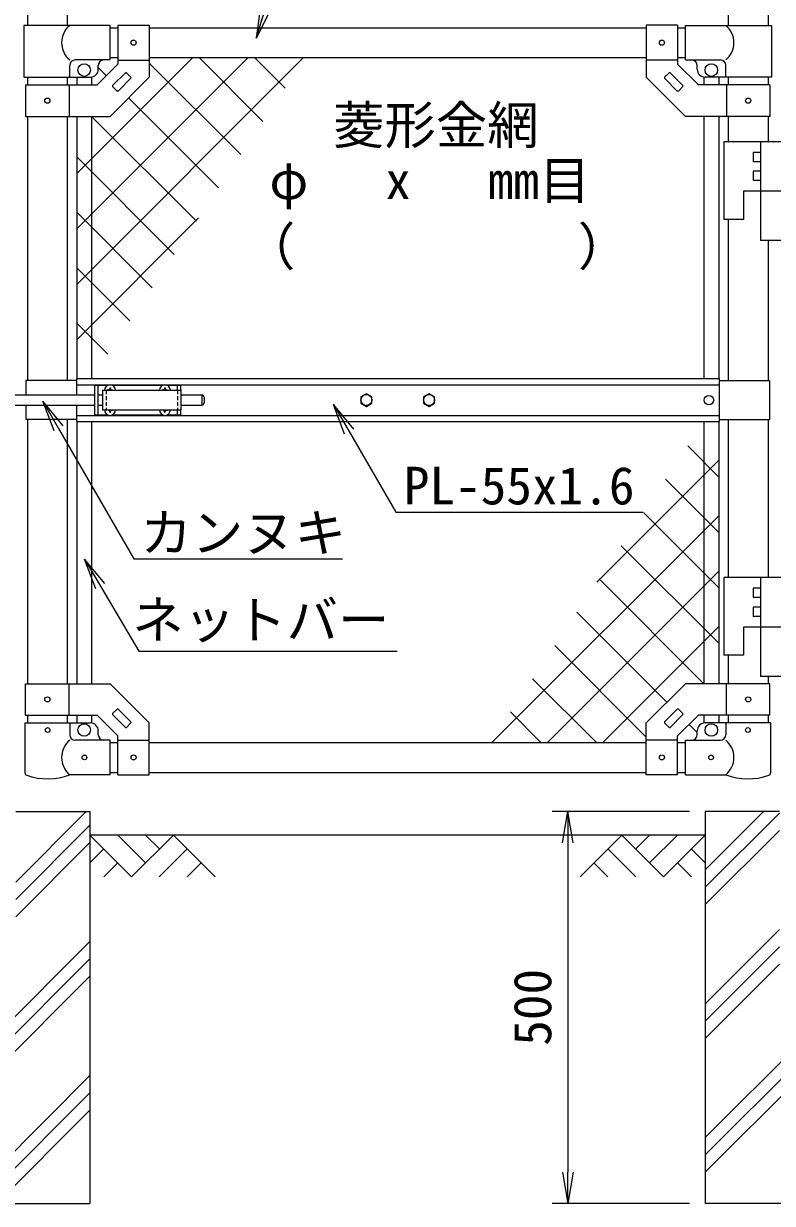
# Model space of a CAD drawing. Units: millimetres, scale not verified. Extents: x -4200 to 4200, y -2970 to 2970.
# Drawn here: x -2539 to -1584, y -789 to 717 of the extents above; entities that cross this region are included whole.
import ezdxf
from ezdxf.enums import TextEntityAlignment as Align

# ---------------------------------------------------------------- set-up
doc = ezdxf.new("R2010")
doc.units = ezdxf.units.MM
doc.header["$LTSCALE"] = 20
doc.linetypes.add('USER2', pattern=[0.375, 0.25, -0.125])
for name, color, linetype, lineweight in [('0-0_D-STR-TXT', 7, 'Continuous', 9), ('0-4_D-STR1', 1, 'Continuous', 18), ('0-5_D-STR3', 3, 'Continuous', 13), ('0-6_D-STR-DIM', 7, 'Continuous', 9), ('0-7_0', 7, 'Continuous', 9), ('0-8_D-STR4', 7, 'Continuous', 9), ('0-9_D-BGD', 7, 'Continuous', 9), ('0-A_D-DCR-HCH', 7, 'Continuous', 9), ('0-B_D-STR2', 7, 'Continuous', 9)]:
    doc.layers.add(name, color=color, linetype=linetype, lineweight=lineweight)
doc.styles.add('ＭＳ ゴシック', font='')
doc.styles.get('ＭＳ ゴシック').set_extended_font_data('MS Gothic')

# ---------------------------------------------------------------- blocks, each defined once
blk = doc.blocks.new('_Open')
at = {"layer": '0-7_0'}
blk.add_line((-20, 3.33), (0, 0), dxfattribs=at)
blk.add_lwpolyline([(-20, -3.33), (0, 0), (-20, 0)], dxfattribs=at)
blk = doc.blocks.new('MLeader2')
at = {"layer": '0-0_D-STR-TXT'}
blk.add_line((-2500.06, 196.9), (-2514.28, 234.88), dxfattribs=at)
for points in [[(-2488.51, 203.57), (-2514.28, 234.88), (-2494.28, 200.24)], [(-2494.28, 200.24), (-2398.25, 33.9), (-2139.46, 33.9), (-2132.26, 33.9)]]:
    blk.add_lwpolyline(points, dxfattribs=at)
blk = doc.blocks.new('MLeader3')
at = {"layer": '0-0_D-STR-TXT'}
blk.add_line((-2129.32, 192.73), (-2143.55, 230.7), dxfattribs=at)
for points in [[(-2117.77, 199.4), (-2143.55, 230.7), (-2123.55, 196.06)], [(-2123.55, 196.06), (-2064.16, 93.2), (-1756.23, 93.2), (-1749.03, 93.2)]]:
    blk.add_lwpolyline(points, dxfattribs=at)
blk = doc.blocks.new('MLeader4')
at = {"layer": '0-0_D-STR-TXT'}
blk.add_line((-2446.63, -4.58), (-2461.3, 33.22), dxfattribs=at)
for points in [[(-2435.16, 2.22), (-2461.3, 33.22), (-2440.9, -1.18)], [(-2440.9, -1.18), (-2391.74, -84.08), (-2069.63, -84.08), (-2062.43, -84.08)]]:
    blk.add_lwpolyline(points, dxfattribs=at)

msp = doc.modelspace()

# ---------------------------------------------------------------- linework, layer by layer
at = {"layer": '0-0_D-STR-TXT'}
msp.add_lwpolyline([(-1684.26, 847.04), (-2196.32, 847.04), (-2241.68, 700.08)], dxfattribs=at)
at = {"layer": '0-4_D-STR1'}
for p, q in [((-2534.07, 1150.37), (-2534.07, 714.37)), ((-2483.27, 1150.37), (-2483.27, 714.37)), ((-1639.87, 1150.37), (-1639.87, 714.37)), ((-1589.07, 1150.37), (-1589.07, 714.37)), ((-2428.67, 711.37), (-2418.67, 711.37)), ((-2378.67, 711.37), (-1744.47, 711.37)), ((-1704.47, 711.37), (-1694.47, 711.37)), ((-2428.67, 673.37), (-2418.67, 673.37)), ((-2378.67, 673.37), (-1744.47, 673.37)), ((-1704.47, 673.37), (-1694.47, 673.37)), ((-2534.07, 648.37), (-2534.07, 638.37)), ((-2483.27, 648.37), (-2483.27, 638.37)), ((-1639.87, 648.37), (-1639.87, 638.37)), ((-1589.07, 648.37), (-1589.07, 638.37)), ((-2534.07, 598.37), (-2534.07, 261.37)), ((-2483.27, 598.37), (-2483.27, 261.37)), ((-1639.87, 598.37), (-1639.87, 565.87)), ((-1589.07, 598.37), (-1589.07, 565.87)), ((-1639.87, 466.87), (-1639.87, 261.37)), ((-1589.07, 439.87), (-1589.07, 261.37)), ((-2534.07, 211.37), (-2534.07, -125.63)), ((-2483.27, 211.37), (-2483.27, -125.63)), ((-1639.87, 211.37), (-1639.87, 9.77)), ((-1589.07, 211.37), (-1589.07, 9.77)), ((-1639.87, -89.23), (-1639.87, -125.63)), ((-1589.07, -116.23), (-1589.07, -125.63)), ((-2534.07, -165.63), (-2534.07, -175.63)), ((-2483.27, -165.63), (-2483.27, -175.63)), ((-1639.87, -165.63), (-1639.87, -175.63)), ((-1589.07, -165.63), (-1589.07, -175.63)), ((-2428.67, -200.63), (-2418.67, -200.63)), ((-2378.67, -200.63), (-1744.47, -200.63)), ((-1704.47, -200.63), (-1694.47, -200.63)), ((-2428.67, -238.63), (-2418.67, -238.63)), ((-2378.67, -238.63), (-1744.47, -238.63)), ((-1704.47, -238.63), (-1694.47, -238.63))]:
    msp.add_line(p, q, dxfattribs=at)
at = {"layer": '0-5_D-STR3'}
for p, q in [((-2428.67, 714.37), (-2538.62, 714.37)), ((-2538.62, 714.37), (-2538.62, 648.37)), ((-2428.67, 670.37), (-2428.67, 714.37)), ((-2418.67, 714.62), (-2418.67, 664.94)), ((-2418.67, 714.62), (-2378.67, 714.62)), ((-2378.67, 714.62), (-2378.67, 648.37)), ((-1744.47, 714.62), (-1744.47, 648.37)), ((-1704.47, 714.62), (-1744.47, 714.62)), ((-1704.47, 714.62), (-1704.47, 664.94)), ((-1694.47, 714.37), (-1584.52, 714.37)), ((-1694.47, 670.37), (-1694.47, 714.37)), ((-1584.52, 714.37), (-1584.52, 648.37)), ((-2480.12, 648.37), (-2480.12, 663.37)), ((-2428.67, 670.37), (-2473.12, 670.37)), ((-2445.24, 638.37), (-2418.67, 664.94)), ((-2443.67, 658.37), (-2443.67, 663.37)), ((-2418.67, 670.12), (-2378.67, 670.12)), ((-1704.47, 670.12), (-1744.47, 670.12)), ((-1677.9, 638.37), (-1704.47, 664.94)), ((-1694.47, 670.37), (-1650.02, 670.37)), ((-1679.47, 658.37), (-1679.47, 663.37)), ((-1643.02, 648.37), (-1643.02, 663.37)), ((-2538.62, 648.37), (-2453.67, 648.37)), ((-2471.17, 648.37), (-2471.17, 638.37)), ((-2452.17, 648.37), (-2452.17, 638.37)), ((-2425.34, 637.77), (-2409.08, 654.03)), ((-2407.66, 654.03), (-2402, 648.38)), ((-1715.48, 654.03), (-1721.14, 648.38)), ((-1697.8, 637.77), (-1714.07, 654.03)), ((-1670.97, 648.37), (-1670.97, 638.37)), ((-1584.52, 648.37), (-1669.47, 648.37)), ((-1651.97, 648.37), (-1651.97, 638.37)), ((-2536.37, 638.37), (-2445.24, 638.37)), ((-2536.37, 638.37), (-2536.37, 598.37)), ((-2480.97, 638.37), (-2480.97, 598.37)), ((-2425.34, 636.36), (-2419.68, 630.7)), ((-2418.27, 630.7), (-2402, 646.96)), ((-1704.88, 630.7), (-1721.14, 646.96)), ((-1697.8, 636.36), (-1703.46, 630.7)), ((-1586.77, 638.37), (-1677.9, 638.37)), ((-1642.17, 638.37), (-1642.17, 598.37)), ((-1586.77, 638.37), (-1586.77, 598.37)), ((-2471.17, 598.37), (-2471.17, 263.87)), ((-2452.17, 598.37), (-2452.17, 263.87)), ((-1670.97, 598.37), (-1670.97, 263.87)), ((-1651.97, 598.37), (-1651.97, 263.87)), ((-1564.57, 565.87), (-1645.57, 565.87)), ((-1645.57, 565.87), (-1645.57, 466.87)), ((-1598.57, 565.87), (-1598.57, 439.87)), ((-1608.07, 552.37), (-1608.07, 540.37)), ((-1598.57, 552.37), (-1608.07, 552.37)), ((-1598.57, 540.37), (-1608.07, 540.37)), ((-1608.07, 528.37), (-1608.07, 516.37)), ((-1598.57, 528.37), (-1608.07, 528.37)), ((-1598.57, 516.37), (-1608.07, 516.37)), ((-1542.57, 502.87), (-1620.57, 502.87)), ((-1620.57, 502.87), (-1620.57, 466.87)), ((-1620.57, 466.87), (-1645.57, 466.87)), ((-1507.57, 439.87), (-1598.57, 439.87)), ((-2536.17, 261.37), (-2536.17, 242.87)), ((-2471.57, 261.37), (-2536.17, 261.37)), ((-2471.57, 263.87), (-1651.57, 263.87)), ((-2471.57, 263.87), (-2471.57, 242.87)), ((-1651.57, 263.87), (-1651.57, 208.87)), ((-1651.57, 261.37), (-1587.47, 261.37)), ((-1587.47, 261.37), (-1587.47, 211.37)), ((-2577.02, 242.87), (-2448.67, 242.87)), ((-2471.57, 255.87), (-1651.57, 255.87)), ((-2448.67, 255.37), (-2448.67, 217.37)), ((-2448.67, 255.37), (-2431.27, 255.37)), ((-2444.17, 255.37), (-2444.17, 217.37)), ((-2444.17, 242.87), (-2438.17, 242.87)), ((-2438.17, 248.87), (-2438.17, 223.87)), ((-2438.17, 248.87), (-2338.17, 248.87)), ((-2430.53, 249.29), (-2431.82, 249.26)), ((-2431.82, 249.26), (-2431.82, 248.87)), ((-2429.07, 252.02), (-2429.09, 250.72)), ((-2429.07, 252.02), (-2428.28, 252.02)), ((-2428.28, 252.02), (-2428.25, 250.72)), ((-2426.07, 255.37), (-2361.27, 255.37)), ((-2360.53, 249.29), (-2361.82, 249.26)), ((-2361.82, 249.26), (-2361.82, 248.87)), ((-2359.07, 252.02), (-2359.09, 250.72)), ((-2359.07, 252.02), (-2358.28, 252.02)), ((-2358.28, 252.02), (-2358.25, 250.72)), ((-2356.82, 249.29), (-2355.52, 249.26)), ((-2356.07, 255.37), (-2338.67, 255.37)), ((-2355.52, 249.26), (-2355.52, 248.87)), ((-2343.17, 255.37), (-2343.17, 248.87)), ((-2338.67, 255.37), (-2338.67, 248.87)), ((-2338.17, 248.87), (-2338.17, 223.87)), ((-2338.17, 242.87), (-2311.67, 242.87)), ((-2311.67, 242.87), (-2311.67, 229.87)), ((-2577.02, 229.87), (-2448.67, 229.87)), ((-2536.17, 229.87), (-2536.17, 211.37)), ((-2471.57, 229.87), (-2471.57, 208.87)), ((-2444.17, 229.87), (-2438.17, 229.87)), ((-2338.17, 229.87), (-2311.67, 229.87)), ((-2308.67, 239.87), (-2308.67, 232.87)), ((-2471.57, 211.37), (-2536.17, 211.37)), ((-2471.57, 216.87), (-1651.57, 216.87)), ((-2448.67, 217.37), (-2431.27, 217.37)), ((-2438.17, 223.87), (-2338.17, 223.87)), ((-2431.82, 223.47), (-2431.82, 223.87)), ((-2430.53, 223.45), (-2431.82, 223.47)), ((-2429.07, 220.72), (-2429.09, 222.01)), ((-2429.07, 220.72), (-2428.28, 220.72)), ((-2428.28, 220.72), (-2428.25, 222.01)), ((-2426.82, 223.45), (-2425.52, 223.47)), ((-2426.07, 217.37), (-2361.27, 217.37)), ((-2425.52, 223.47), (-2425.52, 223.87)), ((-2361.82, 223.47), (-2361.82, 223.87)), ((-2360.53, 223.45), (-2361.82, 223.47)), ((-2359.07, 220.72), (-2359.09, 222.01)), ((-2359.07, 220.72), (-2358.28, 220.72)), ((-2358.28, 220.72), (-2358.25, 222.01)), ((-2356.82, 223.45), (-2355.52, 223.47)), ((-2356.07, 217.37), (-2338.67, 217.37)), ((-2355.52, 223.47), (-2355.52, 223.87)), ((-2343.17, 223.87), (-2343.17, 217.37)), ((-2338.67, 223.87), (-2338.67, 217.37)), ((-1651.57, 211.37), (-1587.47, 211.37)), ((-2471.57, 208.87), (-1651.57, 208.87)), ((-2471.17, 208.87), (-2471.17, -125.63)), ((-2452.17, 208.87), (-2452.17, -125.63)), ((-1670.97, 208.87), (-1670.97, -125.63)), ((-1651.97, 208.87), (-1651.97, -125.63)), ((-1564.57, 9.77), (-1645.57, 9.77)), ((-1645.57, 9.77), (-1645.57, -89.23)), ((-1598.57, 9.77), (-1598.57, -116.23)), ((-1608.07, -3.73), (-1608.07, -15.73)), ((-1598.57, -3.73), (-1608.07, -3.73)), ((-1598.57, -15.73), (-1608.07, -15.73)), ((-1608.07, -27.73), (-1608.07, -39.73)), ((-1598.57, -27.73), (-1608.07, -27.73)), ((-1598.57, -39.73), (-1608.07, -39.73)), ((-1542.57, -53.23), (-1620.57, -53.23)), ((-1620.57, -53.23), (-1620.57, -89.23)), ((-1620.57, -89.23), (-1645.57, -89.23)), ((-1507.57, -116.23), (-1598.57, -116.23)), ((-2536.37, -165.63), (-2536.37, -125.63)), ((-2480.97, -165.63), (-2480.97, -125.63)), ((-1642.17, -165.63), (-1642.17, -125.63)), ((-1586.77, -165.63), (-1586.77, -125.63)), ((-2425.34, -163.62), (-2419.68, -157.97)), ((-2425.34, -165.04), (-2409.08, -181.3)), ((-2418.27, -157.97), (-2402, -174.23)), ((-1704.88, -157.97), (-1721.14, -174.23)), ((-1697.8, -165.04), (-1714.07, -181.3)), ((-1697.8, -163.62), (-1703.46, -157.97)), ((-2537.22, -175.63), (-2480.12, -175.63)), ((-2537.22, -175.63), (-2537.22, -239.33)), ((-2536.37, -165.63), (-2445.24, -165.63)), ((-2480.12, -175.63), (-2480.12, -190.63)), ((-2480.12, -175.63), (-2453.67, -175.63)), ((-2471.17, -165.63), (-2471.17, -175.63)), ((-2452.17, -165.63), (-2452.17, -175.75)), ((-2445.24, -165.63), (-2418.67, -192.2)), ((-2407.66, -181.3), (-2402, -175.64)), ((-2378.67, -241.88), (-2378.67, -175.63)), ((-1744.47, -241.88), (-1744.47, -175.63)), ((-1715.48, -181.3), (-1721.14, -175.64)), ((-1677.9, -165.63), (-1704.47, -192.2)), ((-1586.77, -165.63), (-1677.9, -165.63)), ((-1670.97, -165.63), (-1670.97, -175.75)), ((-1643.02, -175.63), (-1669.47, -175.63)), ((-1651.97, -165.63), (-1651.97, -175.63)), ((-1585.92, -175.63), (-1643.02, -175.63)), ((-1643.02, -175.63), (-1643.02, -190.63)), ((-1585.92, -175.63), (-1585.92, -239.33)), ((-2443.67, -190.63), (-2443.67, -185.63)), ((-2418.67, -241.88), (-2418.67, -192.2)), ((-1704.47, -241.88), (-1704.47, -192.2)), ((-1679.47, -190.63), (-1679.47, -185.63)), ((-2428.67, -197.63), (-2473.12, -197.63)), ((-2428.67, -241.63), (-2428.67, -197.63)), ((-2418.67, -197.38), (-2378.67, -197.38)), ((-1704.47, -197.38), (-1744.47, -197.38)), ((-1694.47, -197.63), (-1650.02, -197.63)), ((-1694.47, -241.63), (-1694.47, -197.63)), ((-2428.67, -241.63), (-2480.12, -241.63)), ((-2418.67, -241.88), (-2378.67, -241.88)), ((-1704.47, -241.88), (-1744.47, -241.88)), ((-1694.47, -241.63), (-1643.02, -241.63))]:
    msp.add_line(p, q, dxfattribs=at)
at = {"layer": '0-5_D-STR3', "linetype": 'USER2'}
for p, q in [((-2433.67, 248.87), (-2433.67, 223.87)), ((-2342.67, 248.87), (-2342.67, 223.87))]:
    msp.add_line(p, q, dxfattribs=at)
at = {"layer": '0-5_D-STR3'}
for points in [[(-2536.37, 598.37), (-2428.67, 598.37), (-2378.67, 648.37)], [(-1586.77, 598.37), (-1694.47, 598.37), (-1744.47, 648.37)], [(-2426.82, 249.29), (-2425.52, 249.26), (-2425.52, 248.87)], [(-2536.37, -125.63), (-2428.67, -125.63), (-2378.67, -175.63)], [(-1586.77, -125.63), (-1694.47, -125.63), (-1744.47, -175.63)]]:
    msp.add_lwpolyline(points, dxfattribs=at)
for points in [[(-2101.57, 244.47), (-2108.59, 240.42), (-2108.59, 232.32), (-2101.57, 228.27), (-2094.56, 232.32), (-2094.56, 240.42)], [(-2021.57, 244.47), (-2028.59, 240.42), (-2028.59, 232.32), (-2021.57, 228.27), (-2014.56, 232.32), (-2014.56, 240.42)]]:
    msp.add_lwpolyline(points, close=True, dxfattribs=at)
for centre, radius in [((-2398.67, 692.37), 3.25), ((-1724.47, 692.37), 3.25), ((-2461.67, 657.37), 8), ((-1661.47, 657.37), 8), ((-2508.67, 618.37), 3.25), ((-1614.47, 618.37), 3.25), ((-2101.57, 236.37), 7.03), ((-2021.57, 236.37), 7.03), ((-1664.47, 236.37), 6), ((-2508.67, -145.63), 3.25), ((-1614.47, -145.63), 3.25), ((-2461.67, -184.63), 8), ((-1661.47, -184.63), 8), ((-2508.27, -184.63), 3), ((-1614.87, -184.63), 3), ((-2461.27, -219.63), 3), ((-2398.67, -219.63), 3.25), ((-1724.47, -219.63), 3.25), ((-1661.87, -219.63), 3)]:
    msp.add_circle(centre, radius, dxfattribs=at)
for centre, radius, start, end in [((-2461.93, 692.37), 28.55, 129.59418, 230.40582), ((-1661.22, 692.37), 28.55, 309.59418, 50.40582), ((-2473.12, 663.37), 7, 90, 180), ((-2436.67, 663.37), 7, 90, 180), ((-1686.47, 663.37), 7, 0, 90), ((-1650.02, 663.37), 7, 0, 90), ((-2453.67, 658.37), 10, 270, 0), ((-2408.37, 653.33), 1, 45, 135), ((-2402.71, 647.67), 1, 315, 45), ((-1720.43, 647.67), 1, 135, 225), ((-1714.78, 653.33), 1, 45, 135), ((-1669.47, 658.37), 10, 180, 270), ((-2424.63, 637.06), 1, 135, 225), ((-1698.51, 637.06), 1, 315, 45), ((-2418.98, 631.41), 1, 225, 315), ((-1704.17, 631.41), 1, 225, 315), ((-2428.67, 248.87), 7, 0, 180), ((-2430.58, 250.77), 1.49, 270, 0), ((-2426.77, 250.77), 1.49, 180, 270), ((-2358.67, 248.87), 7, 0, 180), ((-2360.58, 250.77), 1.49, 270, 0), ((-2356.77, 250.77), 1.49, 180, 270), ((-2311.67, 239.87), 3, 0, 90), ((-2311.67, 232.87), 3, 270, 0), ((-2428.67, 223.87), 7, 180, 0), ((-2430.58, 221.96), 1.49, 0, 90), ((-2426.77, 221.96), 1.49, 90, 180), ((-2358.67, 223.87), 7, 180, 0), ((-2360.58, 221.96), 1.49, 0, 90), ((-2356.77, 221.96), 1.49, 90, 180), ((-2424.63, -164.33), 1, 135, 225), ((-2418.98, -158.67), 1, 45, 135), ((-1704.17, -158.67), 1, 45, 135), ((-1698.51, -164.33), 1, 315, 45), ((-2453.67, -185.63), 10, 0, 90), ((-2402.71, -174.94), 1, 315, 45), ((-1720.43, -174.94), 1, 135, 225), ((-1669.47, -185.63), 10, 90, 180), ((-2473.12, -190.63), 7, 180, 270), ((-2436.67, -190.63), 7, 180, 270), ((-2408.37, -180.59), 1, 225, 315), ((-1714.78, -180.59), 1, 225, 315), ((-1686.47, -190.63), 7, 270, 0), ((-1650.02, -190.63), 7, 270, 0), ((-2461.93, -219.63), 28.55, 129.59418, 230.40582), ((-1661.22, -219.63), 28.55, 309.59418, 50.40582), ((-2533.92, -239.33), 3.3, 180, 250.77949), ((-1589.22, -239.33), 3.3, 289.22051, 0), ((-2508.67, -166.9), 80, 250.77949, 290.9084), ((-1614.47, -166.9), 80, 249.0916, 289.22051)]:
    msp.add_arc(centre, radius, start, end, dxfattribs=at)
at = {"layer": '0-6_D-STR-DIM'}
for p, q in [((-1689.32, -288.63), (-1864.54, -288.63)), ((-1844.54, -328.63), (-1844.54, -748.63)), ((-1689.32, -788.63), (-1864.54, -788.63))]:
    msp.add_line(p, q, dxfattribs=at)
at = {"layer": '0-8_D-STR4'}
for p, q in [((-2549.07, -288.63), (-2454.32, -288.63)), ((-2454.32, -288.63), (-2454.32, -788.63)), ((-1669.32, -288.63), (-1669.32, -788.63)), ((-1574.57, -288.63), (-1669.32, -288.63)), ((-2704.32, -788.63), (-2454.32, -788.63)), ((-1419.32, -788.63), (-1669.32, -788.63))]:
    msp.add_line(p, q, dxfattribs=at)
at = {"layer": '0-9_D-BGD'}
msp.add_line((-1669.32, -318.63), (-2454.32, -318.63), dxfattribs=at)
at = {"layer": '0-A_D-DCR-HCH'}
for p, q in [((-2549.07, -378.69), (-2459.01, -288.63)), ((-1669.32, -363.23), (-1594.72, -288.63)), ((-1669.32, -385.33), (-1574.57, -290.58)), ((-2549.07, -400.79), (-2454.32, -306.04)), ((-1669.32, -407.43), (-1574.57, -312.68)), ((-2549.07, -422.89), (-2454.32, -328.14)), ((-2401.11, -371.84), (-2454.32, -318.63)), ((-2383.37, -354.11), (-2418.85, -318.63)), ((-2347.9, -318.63), (-2401.11, -371.84)), ((-2365.64, -336.37), (-2383.37, -318.63)), ((-2347.9, -318.63), (-2294.69, -371.84)), ((-1775.75, -318.63), (-1828.96, -371.84)), ((-1775.75, -318.63), (-1722.53, -371.84)), ((-1758.01, -336.37), (-1740.27, -318.63)), ((-1740.27, -354.11), (-1704.8, -318.63)), ((-1722.53, -371.84), (-1669.32, -318.63)), ((-2436.58, -336.37), (-2454.32, -354.03)), ((-2330.16, -336.37), (-2365.8, -371.84)), ((-1793.48, -336.37), (-1757.85, -371.84)), ((-1687.06, -336.37), (-1669.32, -354.03)), ((-2418.85, -354.11), (-2436.67, -371.84)), ((-2312.42, -354.11), (-2330.24, -371.84)), ((-1811.22, -354.11), (-1793.4, -371.84)), ((-1704.8, -354.11), (-1686.98, -371.84)), ((-1669.32, -533.94), (-1574.57, -439.19)), ((-2704.32, -704.65), (-2454.32, -454.65)), ((-1669.32, -704.65), (-1419.32, -454.65)), ((-1669.32, -556.04), (-1574.57, -461.29)), ((-2704.32, -726.75), (-2454.32, -476.75)), ((-1669.32, -726.75), (-1419.32, -476.75)), ((-1669.32, -578.14), (-1574.57, -483.39)), ((-2704.32, -748.84), (-2454.32, -498.84)), ((-1669.32, -748.84), (-1419.32, -498.84)), ((-2617.6, -788.63), (-2454.32, -625.36)), ((-2595.5, -788.63), (-2454.32, -647.46)), ((-2573.4, -788.63), (-2454.32, -669.55))]:
    msp.add_line(p, q, dxfattribs=at)
at = {"layer": '0-B_D-STR2'}
for p, q in [((-2471.17, 525.38), (-2323.18, 673.37)), ((-2471.17, 454.67), (-2252.47, 673.37)), ((-2471.17, 383.96), (-2181.76, 673.37)), ((-2261.86, 549.49), (-2378.67, 666.3)), ((-2233.59, 591.93), (-2315.02, 673.37)), ((-2205.31, 634.36), (-2244.31, 673.37)), ((-2433.34, 650.26), (-2443.67, 660.59)), ((-2290.13, 507.06), (-2405.06, 621.98)), ((-2318.41, 464.62), (-2452.16, 598.37)), ((-2346.68, 422.19), (-2471.17, 546.67)), ((-2374.96, 379.75), (-2471.17, 475.96)), ((-2471.17, 313.25), (-2315.64, 468.78)), ((-2403.23, 337.31), (-2471.17, 405.25)), ((-2431.51, 294.88), (-2471.17, 334.54)), ((-1691.63, 177.86), (-1651.97, 138.19)), ((-1651.97, 159.49), (-1807.5, 3.96)), ((-1719.91, 135.42), (-1651.97, 67.48)), ((-1748.18, 92.99), (-1651.97, -3.23)), ((-1651.97, 88.78), (-1941.38, -200.63)), ((-1776.46, 50.55), (-1651.97, -73.94)), ((-1651.97, 18.07), (-1870.67, -200.63)), ((-1804.73, 8.11), (-1670.99, -125.63)), ((-1833.01, -34.32), (-1718.09, -149.25)), ((-1651.97, -52.64), (-1799.96, -200.63)), ((-1861.28, -76.76), (-1744.47, -193.57)), ((-1889.56, -119.19), (-1808.12, -200.63)), ((-1917.83, -161.63), (-1878.83, -200.63)), ((-1689.8, -177.53), (-1679.47, -187.86))]:
    msp.add_line(p, q, dxfattribs=at)

# ---------------------------------------------------------------- block references
at = {"layer": '0-0_D-STR-TXT', "xscale": 2, "yscale": 2, "rotation": 252.84683}
msp.add_blockref('_Open', (-2242.27, 698.17), dxfattribs=at)
at = {"layer": '0-0_D-STR-TXT'}
for name in ['MLeader2', 'MLeader3', 'MLeader4']:
    msp.add_blockref(name, (0, 0), dxfattribs=at)
at = {"layer": '0-6_D-STR-DIM', "xscale": 2, "yscale": 2}
for p, rotation in [((-1844.54, -288.63), 90), ((-1844.54, -788.63), 270)]:
    msp.add_blockref('_Open', p, dxfattribs=dict(at, rotation=rotation))

# ---------------------------------------------------------------- texts
at = {"layer": '0-0_D-STR-TXT', "style": 'ＭＳ ゴシック'}
for s, p in [('菱形金網', (-2144.15, 548.75)), ('φ   x   mm目', (-2225.37, 478.31)), ('（\u3000\u3000   \u3000\u3000）', (-2257.86, 393.84)), ('PL-55x1.6', (-2053.91, 88.73)), ('カンヌキ', (-2389.94, 28.64)), ('ネットバー', (-2400.27, -82.47))]:
    msp.add_text(s, height=48.09, dxfattribs=at).set_placement(p, align=Align.BOTTOM_LEFT)
at = {"layer": '0-6_D-STR-DIM', "style": 'ＭＳ ゴシック'}
msp.add_text('500', height=48.09, rotation=90, dxfattribs=at).set_placement((-1851.29, -587.51), align=Align.BOTTOM_LEFT)

doc.saveas('drawing.dxf')
